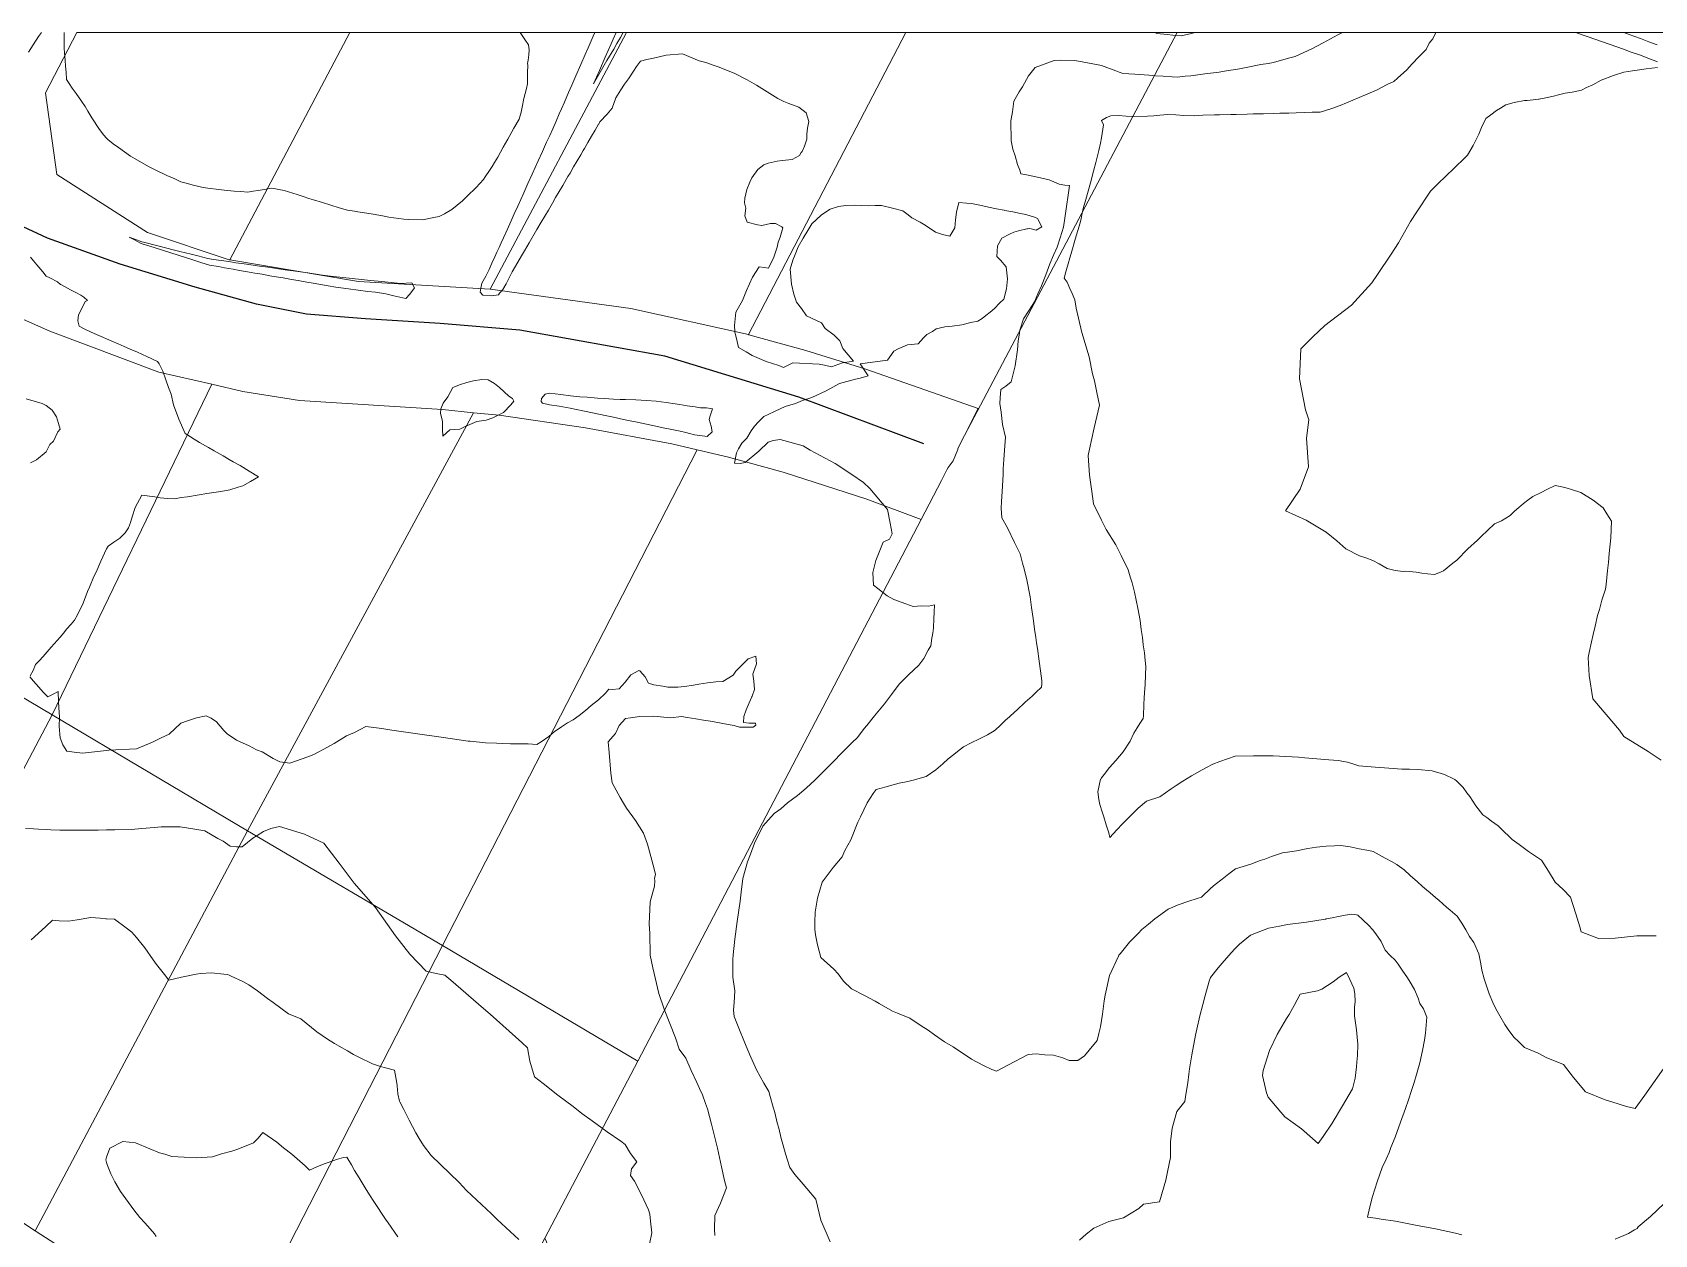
# Model space of a CAD drawing. Header units: inches. Extents: x 11351264 to 11356330, y 6702313 to 6706468.
# Drawn here: x 11352467 to 11353182, y 6705939 to 6706468 of the extents above; entities that cross this region are included whole.
import ezdxf

# ---------------------------------------------------------------- set-up
doc = ezdxf.new("R2010")
doc.units = ezdxf.units.IN
doc.header["$MEASUREMENT"] = 0
doc.layers.add('Shumate_Contours_clip1', color=7, linetype='Continuous', lineweight=0)
doc.layers.add('Shumate_Parcels_clip1', color=7, linetype='Continuous', lineweight=0)
doc.layers.add('Shumate_Streets_clip1', color=7, linetype='Continuous')

msp = doc.modelspace()

# ---------------------------------------------------------------- linework, layer by layer
at = {"layer": 'Shumate_Contours_clip1'}
for points, elevation in [([(11352471.24, 6706468.13), (11352469.93, 6706466.37), (11352467.56, 6706462.7), (11352465.51, 6706459.42)], 1414), ([(11352682.25, 6706468.13), (11352684.32, 6706465.01), (11352685.85, 6706462.62), (11352686.19, 6706460.44), (11352686.05, 6706458.23), (11352685.75, 6706455.98), (11352685.45, 6706454.43), (11352685.51, 6706453.67), (11352685.49, 6706450.35), (11352685.47, 6706447.97), (11352685.35, 6706445.44), (11352684.99, 6706443.37), (11352683.86, 6706439.07), (11352683.03, 6706435.29), (11352682.62, 6706432.96), (11352681.79, 6706429.98), (11352679.43, 6706425.9), (11352676.72, 6706421.11), (11352674.75, 6706417.55), (11352672.38, 6706413.25), (11352670.91, 6706410.83), (11352669.79, 6706409.06), (11352668.7, 6706407.3), (11352666.82, 6706404.52), (11352665.98, 6706403.41), (11352662.79, 6706399.88), (11352658.85, 6706395.96), (11352656.83, 6706393.93), (11352652.11, 6706390.2), (11352648.8, 6706388.28), (11352646.73, 6706387.15), (11352646.43, 6706387.07), (11352644.14, 6706386.61), (11352639.22, 6706385.63), (11352632.94, 6706385.69), (11352630.87, 6706385.85), (11352624.36, 6706386.83), (11352620.75, 6706387.5), (11352616.5, 6706388.25), (11352610.69, 6706389.1), (11352609.91, 6706389.23), (11352609.18, 6706389.35), (11352606.11, 6706389.91), (11352602.47, 6706390.85), (11352598.78, 6706392.08), (11352595.09, 6706393.29), (11352591.07, 6706394.42), (11352589.11, 6706395.03), (11352586.59, 6706395.9), (11352583.98, 6706396.71), (11352578.15, 6706398.53), (11352572.83, 6706399.54), (11352569.37, 6706398.99), (11352566.73, 6706398.5), (11352564.59, 6706398.15), (11352562.18, 6706397.75), (11352559.14, 6706398.02), (11352556.19, 6706398.24), (11352551.73, 6706398.66), (11352549.38, 6706398.9), (11352544.6, 6706399.51), (11352542.55, 6706399.87), (11352538.07, 6706400.84), (11352535.63, 6706401.55), (11352532.63, 6706402.37), (11352530.08, 6706403.58), (11352526.47, 6706405.05), (11352520.8, 6706407.89), (11352518.46, 6706409.04), (11352512.53, 6706412.51), (11352510.57, 6706413.66), (11352505.22, 6706417.4), (11352502.84, 6706419.12), (11352500.54, 6706421.04), (11352500, 6706421.61), (11352498.72, 6706422.95), (11352496.84, 6706425.44), (11352493.48, 6706430.52), (11352491.7, 6706433.45), (11352490.47, 6706435.54), (11352488.9, 6706437.93), (11352486.56, 6706441.18), (11352484.8, 6706443.59), (11352483.45, 6706445.65), (11352482.38, 6706447.44), (11352482.1, 6706450.64), (11352481.89, 6706453.25), (11352481.66, 6706455.9), (11352481.38, 6706459.14), (11352481.22, 6706461.15), (11352481.23, 6706466.95), (11352481.25, 6706468.13)], 1414), ([(11352715.05, 6706468.13), (11352714.37, 6706466.55), (11352712.11, 6706461.32), (11352710.84, 6706458.41), (11352708.92, 6706453.97), (11352706.78, 6706449.05), (11352704.97, 6706444.93), (11352703.56, 6706441.7), (11352701.66, 6706437.36), (11352700.37, 6706434.43), (11352699.41, 6706432.26), (11352698.01, 6706429.05), (11352696.52, 6706425.67), (11352695.22, 6706422.75), (11352693.86, 6706419.73), (11352692.02, 6706415.7), (11352690.13, 6706411.53), (11352688.82, 6706408.64), (11352687.47, 6706405.64), (11352685.62, 6706401.58), (11352683.74, 6706397.42), (11352682.44, 6706394.54), (11352681.11, 6706391.59), (11352679.61, 6706388.25), (11352678.22, 6706385.15), (11352676.41, 6706381.16), (11352674.78, 6706377.6), (11352673.83, 6706375.53), (11352672.87, 6706373.45), (11352671.91, 6706371.37), (11352670.97, 6706369.31), (11352670.96, 6706369.29), (11352669.7, 6706366.49), (11352668.47, 6706363.69), (11352667.04, 6706360.83), (11352665.29, 6706357.71), (11352664.88, 6706355.51), (11352664.6, 6706353.76), (11352665.76, 6706352.41), (11352669.38, 6706352.11), (11352672.66, 6706352.49), (11352673.15, 6706353.23), (11352674.53, 6706354.92), (11352676.04, 6706357.45), (11352677.36, 6706360.1), (11352678.73, 6706362.71), (11352681.18, 6706366.89), (11352682.83, 6706369.71), (11352684.15, 6706371.98), (11352686.21, 6706375.51), (11352689.6, 6706381.3), (11352691.47, 6706384.52), (11352693.05, 6706387.22), (11352694.64, 6706389.92), (11352696.43, 6706392.99), (11352697.82, 6706395.37), (11352699.4, 6706398.07), (11352700.98, 6706400.77), (11352703.23, 6706404.62), (11352704.16, 6706406.2), (11352705.74, 6706408.9), (11352707.32, 6706411.59), (11352708.9, 6706414.29), (11352710.01, 6706416.19), (11352710.48, 6706417), (11352712.06, 6706419.69), (11352713.64, 6706422.39), (11352715.22, 6706425.08), (11352716.76, 6706427.71), (11352716.8, 6706427.77), (11352717.35, 6706428.71), (11352720.57, 6706432.18), (11352722.74, 6706434.82), (11352724.41, 6706439.28), (11352726.56, 6706442.89), (11352728.18, 6706445.42), (11352729.91, 6706447.76), (11352732.16, 6706451.12), (11352733.4, 6706453.18), (11352735.15, 6706455.53), (11352737.99, 6706456.21), (11352740.97, 6706456.78), (11352746.55, 6706458.12), (11352753.66, 6706458.75), (11352761.09, 6706455.58), (11352764.06, 6706454.87), (11352767.74, 6706453.64), (11352769.91, 6706452.82), (11352776.78, 6706450.06), (11352782.23, 6706447.28), (11352786.38, 6706444.91), (11352795.68, 6706438.99), (11352798.32, 6706437.74), (11352800.52, 6706436.77), (11352804.99, 6706435.17), (11352808.13, 6706432.69), (11352809.31, 6706428.9), (11352808.74, 6706426.04), (11352808.43, 6706423.3), (11352808.44, 6706421.07), (11352807.49, 6706418.06), (11352806.5, 6706415.63), (11352806.06, 6706415.28), (11352805.32, 6706413.97), (11352802.01, 6706412.11), (11352797.68, 6706411.79), (11352795.4, 6706411.49), (11352791.48, 6706410.59), (11352789.52, 6706409.77), (11352786.89, 6706407.7), (11352784.24, 6706404.16), (11352783.43, 6706402.16), (11352782, 6706398.95), (11352781.21, 6706395.13), (11352781.04, 6706393.06), (11352781.56, 6706390.8), (11352781.22, 6706387.31), (11352782.28, 6706384.58), (11352786.71, 6706383.35), (11352788.71, 6706383.05), (11352792.56, 6706384.01), (11352794.68, 6706384), (11352797.53, 6706382.49), (11352797.87, 6706382.03), (11352796.71, 6706377.94), (11352795.93, 6706375.73), (11352795.39, 6706373.56), (11352793.95, 6706369.17), (11352791.65, 6706364.24), (11352789.63, 6706364.63), (11352787.5, 6706364.86), (11352784.55, 6706360.35), (11352781.98, 6706354.45), (11352780.11, 6706350), (11352777.19, 6706344.96), (11352776.58, 6706339.12), (11352776.71, 6706336.23), (11352777.78, 6706332.03), (11352778.44, 6706329.32), (11352781.8, 6706327.48), (11352784.47, 6706325.87), (11352790.58, 6706323.22), (11352796.17, 6706321.37), (11352798.25, 6706320.62), (11352802.33, 6706322.64), (11352813.98, 6706321.98), (11352816.21, 6706321.64), (11352819.35, 6706320.84), (11352824.16, 6706322.58), (11352829, 6706323.4), (11352824.42, 6706328.98), (11352822.98, 6706332.33), (11352820.61, 6706334.8), (11352816.57, 6706337.75), (11352814.99, 6706340.17), (11352808.32, 6706343.27), (11352806.21, 6706346.59), (11352803.87, 6706349.26), (11352802.72, 6706352.79), (11352801.75, 6706357.28), (11352801.13, 6706363.84), (11352802.26, 6706367.82), (11352803.33, 6706370.37), (11352804.61, 6706373.65), (11352806.95, 6706377.54), (11352808.91, 6706380.9), (11352810.67, 6706383.88), (11352814.79, 6706387.69), (11352816.77, 6706388.97), (11352818.72, 6706390.35), (11352822.48, 6706391.4), (11352825.71, 6706391.89), (11352829.39, 6706391.99), (11352835.57, 6706391.7), (11352838.61, 6706391.98), (11352841.42, 6706391.9), (11352846.18, 6706390.72), (11352850.86, 6706389.51), (11352853.09, 6706387.83), (11352854.75, 6706386.44), (11352858.42, 6706384.6), (11352860.56, 6706383.23), (11352865.19, 6706380.18), (11352868.28, 6706379.14), (11352871.51, 6706378.46), (11352873.68, 6706382.05), (11352874.03, 6706385.54), (11352874.51, 6706389), (11352875.45, 6706393.19), (11352878.79, 6706392.99), (11352881.1, 6706392.74), (11352884.68, 6706392.02), (11352887.93, 6706391.36), (11352888.61, 6706391.22), (11352892.11, 6706390.51), (11352895.48, 6706389.83), (11352895.75, 6706389.77), (11352899.2, 6706389.07), (11352902.59, 6706388.38), (11352904.95, 6706387.9), (11352909.31, 6706386.57), (11352910.19, 6706386.22), (11352912.06, 6706382.47), (11352909.5, 6706380.97), (11352906.73, 6706381.71), (11352905.65, 6706381.61), (11352905.36, 6706381.66), (11352901.72, 6706380.72), (11352899.76, 6706380.22), (11352897.83, 6706379.35), (11352894.37, 6706377.53), (11352892.44, 6706374.14), (11352892.25, 6706369.51), (11352893.81, 6706367.89), (11352896.39, 6706364.94), (11352896.98, 6706359.58), (11352896.46, 6706355.19), (11352895.3, 6706350.69), (11352893.34, 6706348.84), (11352891.14, 6706346.5), (11352889.25, 6706344.88), (11352887.32, 6706343.39), (11352885.69, 6706342.08), (11352883.86, 6706340.94), (11352880.7, 6706340.34), (11352876.83, 6706339.32), (11352872.52, 6706338.72), (11352869.25, 6706338.43), (11352865.55, 6706337.52), (11352863.84, 6706336.45), (11352861.43, 6706335.15), (11352859.96, 6706333.55), (11352857.56, 6706330.98), (11352852.82, 6706330.52), (11352848.67, 6706328.82), (11352846.76, 6706327.82), (11352844, 6706323.78), (11352831.96, 6706322.2), (11352835.56, 6706316.85), (11352831.95, 6706315.9), (11352829.98, 6706315.47), (11352822.84, 6706313.58), (11352817.07, 6706310.21), (11352810.73, 6706307.31), (11352806.61, 6706305.95), (11352803.45, 6706304.72), (11352798.99, 6706303.32), (11352794.58, 6706301.33), (11352791.41, 6706299.82), (11352789.55, 6706298.93), (11352787.18, 6706296.69), (11352785.48, 6706294.78), (11352784.01, 6706292.73), (11352782.09, 6706289.46), (11352779.84, 6706287.18), (11352778.46, 6706284.8), (11352777.58, 6706282.95), (11352776.66, 6706278.37), (11352779.14, 6706278.22), (11352781.35, 6706278.68), (11352787.37, 6706283.66), (11352791.52, 6706287.69), (11352793.59, 6706288.33), (11352796.78, 6706288.83), (11352806.85, 6706286.06), (11352810.02, 6706284.2), (11352821.03, 6706278.24), (11352828.28, 6706273.37), (11352833.4, 6706269.97), (11352836.25, 6706267.27), (11352844.03, 6706257.96), (11352845.25, 6706251.97), (11352846.02, 6706247.31), (11352844.89, 6706244.89), (11352842.13, 6706243.69), (11352838.89, 6706235.49), (11352837.56, 6706230.27), (11352837.89, 6706224.64), (11352839.71, 6706223.21), (11352843.82, 6706220), (11352846.83, 6706218.37), (11352852.07, 6706216.52), (11352855.29, 6706215.33), (11352858.93, 6706215.51), (11352862.08, 6706215.48), (11352864.81, 6706216.05), (11352864.53, 6706212.78), (11352864.49, 6706210.07), (11352864.24, 6706205.89), (11352864.02, 6706203.51), (11352863.59, 6706201.27), (11352863.11, 6706197.94), (11352861.97, 6706196.11), (11352860.04, 6706192.38), (11352857.77, 6706189.51), (11352853.22, 6706185.21), (11352850.07, 6706182.02), (11352849.16, 6706181.09), (11352845.82, 6706176.55), (11352842.73, 6706172.36), (11352838.37, 6706167.12), (11352834.94, 6706162.83), (11352833.8, 6706161.55), (11352832.98, 6706160.47), (11352830.7, 6706157.42), (11352828.62, 6706155.54), (11352826.22, 6706153.19), (11352823.05, 6706149.99), (11352820.94, 6706147.79), (11352817.54, 6706144.39), (11352811.95, 6706138.85), (11352808.28, 6706135.49), (11352806.13, 6706133.54), (11352804.32, 6706132.08), (11352800.05, 6706128.86), (11352797.08, 6706126.2), (11352794.15, 6706124.16), (11352789.14, 6706118.57), (11352785.4, 6706111.08), (11352783.71, 6706106.25), (11352782.41, 6706102.83), (11352780.37, 6706095.47), (11352779.62, 6706089.5), (11352779.18, 6706085.56), (11352777.82, 6706076.55), (11352776.76, 6706068.83), (11352775.98, 6706061.92), (11352775.9, 6706059.82), (11352775.9, 6706052.05), (11352776.72, 6706045.97), (11352776.43, 6706040.87), (11352776.12, 6706037.55), (11352776.42, 6706034.68), (11352778.83, 6706028.83), (11352780.75, 6706024.18), (11352783.18, 6706018.13), (11352786.28, 6706011.26), (11352787.94, 6706008.32), (11352789.61, 6706005.4), (11352791.78, 6706001.63), (11352792.41, 6705999.53), (11352793.66, 6705994.78), (11352794.37, 6705992.46), (11352795.45, 6705987.9), (11352796.2, 6705985.46), (11352797.19, 6705981.02), (11352797.99, 6705978.48), (11352799.12, 6705974.15), (11352799.92, 6705971.45), (11352801.06, 6705968.14), (11352803.2, 6705965.17), (11352806.88, 6705960.88), (11352808.47, 6705958.88), (11352812.48, 6705954.24), (11352814.72, 6705944.95), (11352818.83, 6705935.49)], 1412), ([(11352724.54, 6706468.13), (11352723.24, 6706465.21), (11352722.3, 6706463.09), (11352719.7, 6706457.24), (11352717.1, 6706451.39), (11352714.5, 6706445.54), (11352717.47, 6706450.63), (11352720.44, 6706455.72), (11352723.4, 6706460.83), (11352724.8, 6706463.24), (11352726.37, 6706465.95), (11352727.53, 6706468.04), (11352727.58, 6706468.13)], 1410), ([(11353044.48, 6706468.13), (11353042.5, 6706467.04), (11353039.22, 6706465.27), (11353035.94, 6706463.49), (11353030.98, 6706460.88), (11353023.69, 6706457.59), (11353020.71, 6706456.74), (11353014.1, 6706454.82), (11353011.73, 6706454.48), (11353008.49, 6706454.04), (11353002.11, 6706452.7), (11352999.15, 6706452.17), (11352992.53, 6706451.08), (11352990.14, 6706450.67), (11352983.84, 6706449.87), (11352977.73, 6706449.06), (11352975.26, 6706448.86), (11352971.66, 6706448.38), (11352969.42, 6706448.54), (11352965.43, 6706448.82), (11352962.17, 6706449.04), (11352959.19, 6706449.27), (11352952.95, 6706449.72), (11352947.68, 6706450.07), (11352947, 6706450.36), (11352946.09, 6706450.68), (11352944.68, 6706451.17), (11352938.34, 6706453.57), (11352934.44, 6706454.3), (11352926.64, 6706455.74), (11352920.08, 6706455.86), (11352917.49, 6706455.74), (11352909.06, 6706452.69), (11352906.22, 6706449.07), (11352903.59, 6706444.12), (11352902.04, 6706441.93), (11352899.75, 6706437.88), (11352899.05, 6706433.17), (11352898.43, 6706429.14), (11352898.49, 6706420.32), (11352899.23, 6706416.66), (11352900.28, 6706413.77), (11352901.37, 6706409.99), (11352902.27, 6706407.42), (11352902.79, 6706405.91), (11352905.35, 6706405.41), (11352908.74, 6706404.72), (11352912.04, 6706403.97), (11352915.27, 6706403.17), (11352919.72, 6706401.25), (11352922.15, 6706400.82), (11352924.26, 6706400.72), (11352923.97, 6706398.52), (11352923.54, 6706395.48), (11352923.09, 6706392.45), (11352922.6, 6706389.42), (11352922.12, 6706386.39), (11352921.54, 6706382.43), (11352920.11, 6706377.65), (11352918.81, 6706373.57), (11352917.2, 6706369.99), (11352915.58, 6706366.25), (11352913.8, 6706361.43), (11352911.91, 6706356.52), (11352910.26, 6706352.93), (11352908.76, 6706349.42), (11352906.43, 6706345.81), (11352903.95, 6706341.99), (11352902.38, 6706336.99), (11352902.04, 6706334.81), (11352901.56, 6706332.31), (11352901.33, 6706328.27), (11352900.29, 6706321.33), (11352898.54, 6706314.17), (11352896.21, 6706312.39), (11352894.02, 6706310.84), (11352893.69, 6706307.17), (11352893.5, 6706304.65), (11352894.14, 6706300.83), (11352894.74, 6706295.44), (11352895.97, 6706289.84), (11352895.78, 6706286.03), (11352895.32, 6706280.09), (11352895.05, 6706275.98), (11352894.93, 6706273.49), (11352894.52, 6706265.96), (11352894.3, 6706261.53), (11352894.08, 6706258.6), (11352894.42, 6706254.38), (11352896.84, 6706249.9), (11352899.95, 6706243.44), (11352902.5, 6706238.49), (11352903.56, 6706234.44), (11352904.2, 6706231.87), (11352905.39, 6706226.99), (11352906.88, 6706219.5), (11352907.55, 6706214.78), (11352908.19, 6706210.04), (11352908.5, 6706207.77), (11352908.85, 6706205.31), (11352909.35, 6706201.67), (11352909.68, 6706199.31), (11352910.07, 6706196.75), (11352910.87, 6706191.28), (11352911.46, 6706186.98), (11352911.99, 6706182.52), (11352912.02, 6706181.07), (11352911.91, 6706179.73), (11352909.36, 6706177.38), (11352907.71, 6706175.86), (11352904.76, 6706173.15), (11352900.96, 6706169.69), (11352900.16, 6706168.91), (11352897.81, 6706166.75), (11352896.07, 6706165.15), (11352893.69, 6706162.8), (11352891.66, 6706161.01), (11352890.97, 6706160.46), (11352888.15, 6706158.76), (11352884.62, 6706156.99), (11352880.95, 6706155.31), (11352877.55, 6706153.46), (11352874.88, 6706151.42), (11352873.25, 6706150.09), (11352870.76, 6706148.14), (11352868.43, 6706146.04), (11352865.3, 6706143.39), (11352861.03, 6706140.38), (11352855.29, 6706138.81), (11352853, 6706138.21), (11352849.25, 6706137.47), (11352845.99, 6706136.57), (11352843.49, 6706135.9), (11352839.01, 6706134.67), (11352837.65, 6706132.98), (11352835.12, 6706128.75), (11352832.1, 6706122.67), (11352831.03, 6706120.3), (11352827.82, 6706112.46), (11352825.28, 6706107.76), (11352824.08, 6706105.07), (11352820.06, 6706100.26), (11352815.23, 6706093.89), (11352813.16, 6706086.76), (11352812.12, 6706080.59), (11352811.95, 6706076.29), (11352812.01, 6706073.22), (11352812.25, 6706070.67), (11352813.16, 6706066.21), (11352814.61, 6706060.65), (11352820.32, 6706055.5), (11352822.28, 6706053.54), (11352824.71, 6706050.21), (11352828.2, 6706046.95), (11352833.88, 6706044), (11352838.58, 6706041.44), (11352840.42, 6706040.36), (11352846.3, 6706037.06), (11352848.39, 6706036.12), (11352853.89, 6706033.93), (11352858.85, 6706030.61), (11352862, 6706028.66), (11352864.8, 6706026.64), (11352869.15, 6706023.57), (11352872.96, 6706021.34), (11352881.01, 6706015.89), (11352886.4, 6706013.1), (11352890.04, 6706011.35), (11352892, 6706010.68), (11352897.08, 6706013.33), (11352906.05, 6706017.98), (11352909.59, 6706018.19), (11352913.37, 6706017.79), (11352917.17, 6706017.73), (11352921.27, 6706016.52), (11352924.08, 6706015.31), (11352927.95, 6706015.26), (11352930.84, 6706017.32), (11352932.94, 6706019.87), (11352936.36, 6706024.07), (11352937.18, 6706027.19), (11352937.95, 6706030.11), (11352938.72, 6706035.73), (11352939.57, 6706041.54), (11352939.91, 6706044.14), (11352941.85, 6706052.83), (11352945.78, 6706061.34), (11352945.99, 6706061.67), (11352946.53, 6706062.25), (11352950.65, 6706067.41), (11352954.48, 6706071.27), (11352956.15, 6706073.05), (11352959.09, 6706075.42), (11352961.87, 6706077.68), (11352967.66, 6706082.01), (11352972.17, 6706083.93), (11352976.74, 6706085.54), (11352980.43, 6706086.65), (11352982.4, 6706087.24), (11352986.48, 6706091.18), (11352988.47, 6706092.85), (11352991.43, 6706095.23), (11352994.4, 6706097.54), (11352997.42, 6706099.67), (11353004.06, 6706101.81), (11353008.28, 6706103.44), (11353010.25, 6706104.06), (11353013.16, 6706105.16), (11353018.08, 6706106.77), (11353021.26, 6706107.25), (11353024.29, 6706107.61), (11353029.25, 6706108.68), (11353033.03, 6706109.35), (11353037.33, 6706109.77), (11353041.02, 6706109.92), (11353043.74, 6706109.98), (11353047.82, 6706109.37), (11353051.89, 6706108.57), (11353055.18, 6706107.91), (11353057.45, 6706107.49), (11353057.97, 6706107.39), (11353060.66, 6706105.94), (11353063.35, 6706104.49), (11353066.03, 6706103.01), (11353068.41, 6706101.61), (11353068.61, 6706101.49), (11353071.66, 6706099.23), (11353074.28, 6706096.84), (11353077.52, 6706093.95), (11353079.82, 6706091.96), (11353081.49, 6706090.54), (11353083.14, 6706089.11), (11353085.42, 6706087.15), (11353087.08, 6706085.73), (11353088.73, 6706084.3), (11353090.32, 6706082.92), (11353091.93, 6706081.55), (11353095.07, 6706078.9), (11353095.68, 6706078), (11353097.05, 6706075.8), (11353098.79, 6706072.92), (11353100.51, 6706070.01), (11353102.32, 6706067.26), (11353104.55, 6706062.36), (11353105.44, 6706057.89), (11353105.96, 6706055.18), (11353106.88, 6706051.35), (11353107.64, 6706049.04), (11353109.06, 6706044.72), (11353110.76, 6706040.94), (11353112.13, 6706038.02), (11353113.86, 6706034.99), (11353116.03, 6706031.2), (11353117.56, 6706028.98), (11353120.06, 6706025.55), (11353122.21, 6706023.53), (11353124.69, 6706021.07), (11353130.72, 6706018.55), (11353134.26, 6706016.65), (11353141.9, 6706013.61), (11353146.28, 6706007.9), (11353151.59, 6706001.58), (11353160.31, 6705997.98), (11353163.17, 6705997.08), (11353169.62, 6705995.03), (11353173.43, 6705994.13), (11353177.68, 6706000.06), (11353187.86, 6706014.38)], 1410), ([(11353085.59, 6706468.13), (11353084.3, 6706465.28), (11353082.73, 6706463.37), (11353081.32, 6706460.66), (11353078.12, 6706457.39), (11353075.22, 6706454.27), (11353072.79, 6706451.71), (11353068.72, 6706447.98), (11353067.07, 6706446.54), (11353064.18, 6706445.17), (11353059.44, 6706442.75), (11353051.83, 6706439.45), (11353043.52, 6706436.02), (11353039.78, 6706434.6), (11353034.64, 6706433.03), (11353031.2, 6706432.97), (11353027.76, 6706432.8), (11353024.03, 6706432.73), (11353020.86, 6706432.58), (11353016.85, 6706432.51), (11353013.97, 6706432.36), (11353009.68, 6706432.29), (11353005.17, 6706432.22), (11353002.5, 6706432.09), (11352997.73, 6706432.01), (11352995.33, 6706431.92), (11352990.33, 6706431.84), (11352988.16, 6706431.77), (11352982.95, 6706431.7), (11352979.52, 6706431.38), (11352974.47, 6706431.62), (11352971.03, 6706431.8), (11352967.61, 6706432), (11352964.06, 6706431.67), (11352961.33, 6706431.42), (11352958.52, 6706431.26), (11352952.58, 6706431.12), (11352949.22, 6706431.23), (11352945.78, 6706431.55), (11352942.51, 6706431.38), (11352940.6, 6706430.64), (11352938.32, 6706429.28), (11352939.2, 6706427.42), (11352938.29, 6706421.66), (11352937.89, 6706419.34), (11352937.17, 6706416.16), (11352935.85, 6706410.87), (11352934.82, 6706407), (11352933.47, 6706401.91), (11352932.42, 6706398.21), (11352931.38, 6706394.51), (11352930.29, 6706390.6), (11352929.69, 6706387.78), (11352929.35, 6706386.01), (11352928.73, 6706383.82), (11352928, 6706381.27), (11352927.21, 6706378.49), (11352926.62, 6706376.51), (11352925.24, 6706371.75), (11352924.13, 6706367.87), (11352923.9, 6706367.25), (11352922.62, 6706362.64), (11352921.86, 6706359.88), (11352923.13, 6706358.07), (11352924.41, 6706355.38), (11352925.42, 6706353.21), (11352926.62, 6706350.33), (11352927.21, 6706346.62), (11352929.69, 6706335.9), (11352932.94, 6706325.3), (11352934.42, 6706317.76), (11352935.29, 6706314.62), (11352936.22, 6706309.58), (11352937.4, 6706303.95), (11352935.05, 6706293.96), (11352933.01, 6706284.65), (11352932.49, 6706281.73), (11352933.1, 6706273.06), (11352934.05, 6706265.93), (11352934.73, 6706260.47), (11352938.27, 6706253.26), (11352940.32, 6706249.23), (11352944.57, 6706242.52), (11352947.06, 6706237.71), (11352950.08, 6706231.44), (11352951, 6706228.41), (11352951.81, 6706225.67), (11352952.82, 6706221.53), (11352954.3, 6706214.62), (11352955.36, 6706209.13), (11352955.87, 6706205.12), (11352956.38, 6706201.61), (11352956.74, 6706198.42), (11352957.23, 6706194.91), (11352957.63, 6706191.53), (11352957.8, 6706188.86), (11352957.75, 6706185.25), (11352957.52, 6706180.95), (11352957.24, 6706177.32), (11352957.14, 6706175.05), (11352957, 6706172.09), (11352956.81, 6706167.18), (11352956.75, 6706165.94), (11352955.21, 6706163.71), (11352953.98, 6706161.86), (11352952.63, 6706159.5), (11352950.93, 6706155.91), (11352947.93, 6706151.32), (11352946.23, 6706149.36), (11352944.7, 6706147.43), (11352941.89, 6706144.35), (11352939.51, 6706141.31), (11352938.39, 6706139.75), (11352938.15, 6706139.41), (11352937.94, 6706139.21), (11352936.77, 6706133.61), (11352937.17, 6706130.26), (11352937.64, 6706128.13), (11352938.61, 6706124.78), (11352939.29, 6706122.68), (11352940.31, 6706119.17), (11352941.53, 6706115.6), (11352942.06, 6706113.52), (11352945.08, 6706116.9), (11352947.62, 6706119.53), (11352949.35, 6706121.31), (11352951.07, 6706123.09), (11352954.55, 6706126.51), (11352958.1, 6706129.5), (11352964, 6706131.48), (11352968.98, 6706135.02), (11352971.18, 6706136.5), (11352974.21, 6706138.37), (11352978.04, 6706140.77), (11352982.71, 6706143.4), (11352984.6, 6706144.34), (11352987.35, 6706145.83), (11352990.53, 6706147.01), (11352997.19, 6706149.41), (11353005.34, 6706149.46), (11353011.27, 6706149.56), (11353013.94, 6706149.44), (11353025.17, 6706148.94), (11353027.93, 6706148.69), (11353038.54, 6706147.78), (11353042.6, 6706147.45), (11353046.67, 6706146.71), (11353049.07, 6706145.97), (11353051.68, 6706145.07), (11353060.63, 6706144.34), (11353063.07, 6706144.18), (11353070.64, 6706143.67), (11353073.96, 6706143.6), (11353077.67, 6706143.43), (11353083.95, 6706142.92), (11353089.47, 6706141.24), (11353093.66, 6706139.2), (11353093.94, 6706139.11), (11353094.14, 6706139.01), (11353094.54, 6706138.58), (11353097.65, 6706135.51), (11353099.31, 6706133.17), (11353100.58, 6706131.53), (11353103.24, 6706127.45), (11353106.41, 6706123.57), (11353108.09, 6706122.32), (11353110.18, 6706120.73), (11353113.04, 6706118.61), (11353115.7, 6706116.05), (11353117.81, 6706114.17), (11353119.32, 6706112.71), (11353122.39, 6706110.5), (11353126.45, 6706107.43), (11353132.23, 6706103.62), (11353135.33, 6706098.76), (11353138.18, 6706093.8), (11353141.69, 6706090.59), (11353145, 6706087.32), (11353147.29, 6706079.92), (11353149.01, 6706074.25), (11353149.72, 6706071.99), (11353157.27, 6706069.11), (11353164.68, 6706069.2), (11353174.2, 6706070.26), (11353178.94, 6706070.27), (11353182.7, 6706070.27)], 1408), ([(11352979.45, 6706468.13), (11352977.95, 6706467.71), (11352973.45, 6706466.64), (11352969.82, 6706466.95), (11352967.23, 6706467.21), (11352962.76, 6706467.67), (11352961.89, 6706468.13)], 1412), ([(11353147.29, 6706468.13), (11353150.09, 6706467.13), (11353152.7, 6706466.2), (11353159.01, 6706463.96), (11353165.32, 6706461.73), (11353168.26, 6706460.7), (11353171.64, 6706459.51), (11353175.77, 6706458.05), (11353178.34, 6706457.1), (11353183.28, 6706455.14)], 1406), ([(11353168.52, 6706468.13), (11353170.86, 6706467.26), (11353175.78, 6706465.43), (11353179.46, 6706464.06), (11353183.22, 6706462.66)], 1404), ([(11353183.26, 6706452.69), (11353178.33, 6706452.04), (11353175.43, 6706451.69), (11353172.25, 6706451.25), (11353168.43, 6706450.63), (11353163.9, 6706449.13), (11353158.5, 6706447.17), (11353154.86, 6706445.09), (11353151.96, 6706443.86), (11353149.81, 6706442.76), (11353145.63, 6706441.88), (11353142.56, 6706441.44), (11353139.73, 6706440.69), (11353137.43, 6706440.11), (11353134.04, 6706439.32), (11353131.73, 6706438.88), (11353131.22, 6706438.8), (11353130.83, 6706438.73), (11353128.52, 6706438.46), (11353125.81, 6706438.16), (11353124.74, 6706438.15), (11353120.09, 6706437.3), (11353116.45, 6706436.21), (11353114.18, 6706434.8), (11353112.37, 6706433.68), (11353109.8, 6706431.86), (11353107.7, 6706430.27), (11353105.68, 6706426.21), (11353104.54, 6706423.32), (11353102.03, 6706418.36), (11353099.55, 6706414.09), (11353092.7, 6706407.26), (11353091.11, 6706405.9), (11353085.66, 6706400.58), (11353083.31, 6706398.16), (11353077.2, 6706389.19), (11353074.54, 6706384.86), (11353069.14, 6706375.43), (11353065.98, 6706370.52), (11353060, 6706361.52), (11353057.37, 6706357.91), (11353048.41, 6706348.04), (11353036.69, 6706339.11), (11353031.41, 6706334.11), (11353026.11, 6706328.8), (11353025.63, 6706315.58), (11353028.23, 6706301.93), (11353029.68, 6706297.49), (11353028.64, 6706289.4), (11353029.55, 6706276.85), (11353025.89, 6706266.98), (11353019.41, 6706257.46), (11353028.5, 6706253.37), (11353037.28, 6706247.98), (11353041.97, 6706244.27), (11353045.97, 6706240.71), (11353051.98, 6706237.65), (11353054.73, 6706236.78), (11353057.93, 6706235.54), (11353060.64, 6706234.14), (11353064.24, 6706231.99), (11353067.71, 6706231.16), (11353071.22, 6706230.65), (11353072.38, 6706230.8), (11353076.91, 6706230.41), (11353079.4, 6706230.03), (11353081.89, 6706229.73), (11353085.03, 6706229.38), (11353086.91, 6706230.15), (11353088.94, 6706230.97), (11353093.08, 6706234.34), (11353094.89, 6706235.76), (11353099.67, 6706240.63), (11353104.03, 6706244.56), (11353105.6, 6706246.14), (11353108.44, 6706248.79), (11353111.5, 6706251.7), (11353114.56, 6706253.09), (11353118.42, 6706255.36), (11353120.35, 6706257.23), (11353122.17, 6706258.89), (11353124.19, 6706260.7), (11353126.2, 6706262.06), (11353128.4, 6706263.67), (11353132.07, 6706265.44), (11353134.57, 6706266.79), (11353138.18, 6706268.6), (11353141.16, 6706267.99), (11353143.43, 6706267.44), (11353145.35, 6706266.83), (11353149.51, 6706265.57), (11353154.9, 6706262.12), (11353159.31, 6706258.71), (11353160.99, 6706256.15), (11353163.06, 6706252.83), (11353162.72, 6706245.47), (11353162.07, 6706238.62), (11353161.66, 6706234.69), (11353161.31, 6706231.17), (11353160.61, 6706224.95), (11353160.45, 6706222.93), (11353158.72, 6706218.14), (11353157.7, 6706214), (11353156.83, 6706211.27), (11353155.76, 6706206.57), (11353154.94, 6706203), (11353154.23, 6706199.74), (11353153.16, 6706194.99), (11353152.81, 6706192.83), (11353153.18, 6706184.9), (11353154.86, 6706174.62), (11353166.55, 6706160.88), (11353168.45, 6706158.08), (11353179.14, 6706151.49), (11353184.89, 6706147.63)], 1406), ([(11352466.44, 6706369.17), (11352467.71, 6706367.59), (11352469.25, 6706365.74), (11352471.83, 6706362.62), (11352473.35, 6706360.77), (11352474.9, 6706360.01), (11352478.33, 6706358.27), (11352479.7, 6706357.18), (11352480.16, 6706356.95), (11352484.05, 6706354.83), (11352486.35, 6706353.6), (11352488.67, 6706352.4), (11352490.01, 6706351.48), (11352491.57, 6706350.04), (11352490.58, 6706349.67), (11352489.15, 6706346.83), (11352487.58, 6706343.68), (11352487.36, 6706341.1), (11352487.9, 6706338.82), (11352490.43, 6706337.38), (11352493.18, 6706336.12), (11352495.48, 6706335.08), (11352498.55, 6706333.8), (11352500, 6706333.19), (11352502.35, 6706332.2), (11352505.02, 6706331.02), (11352507.69, 6706329.85), (11352511.37, 6706328.23), (11352513.24, 6706327.46), (11352515.84, 6706326.28), (11352517.7, 6706325.42), (11352522.43, 6706323.25), (11352523.07, 6706322.13), (11352524.71, 6706318.89), (11352526.12, 6706315.15), (11352527.23, 6706311.79), (11352528.35, 6706308.81), (11352529.52, 6706304.09), (11352531.86, 6706297.83), (11352534.59, 6706291.48), (11352540.87, 6706287.57), (11352544.82, 6706285.26), (11352547.35, 6706283.78), (11352551.29, 6706281.59), (11352554.01, 6706280.09), (11352555.73, 6706279.06), (11352558.77, 6706277.46), (11352562.82, 6706274.96), (11352566.86, 6706272.44), (11352563.42, 6706270.37), (11352559.93, 6706268.46), (11352557.97, 6706267.85), (11352554.29, 6706266.67), (11352550.29, 6706265.96), (11352544.17, 6706265.02), (11352540.83, 6706264.52), (11352535.63, 6706263.57), (11352532.78, 6706263.28), (11352530.05, 6706262.69), (11352526.8, 6706262.84), (11352523.57, 6706263.21), (11352521.17, 6706263.53), (11352515.57, 6706264.27), (11352512.55, 6706258.95), (11352511.23, 6706254.75), (11352510.44, 6706252.32), (11352509.63, 6706249.9), (11352508.19, 6706247.79), (11352505.82, 6706245.42), (11352503.21, 6706243.68), (11352500.6, 6706241.89), (11352500, 6706240.64), (11352497.4, 6706235.23), (11352495.31, 6706230.35), (11352494.4, 6706228.54), (11352492.45, 6706223.77), (11352491.61, 6706221.87), (11352489.69, 6706216.81), (11352487.2, 6706211.68), (11352485.76, 6706209.23), (11352484.29, 6706207.51), (11352482.37, 6706205.33), (11352481.15, 6706203.65), (11352479.57, 6706201.83), (11352475.61, 6706197.32), (11352472.06, 6706193.24), (11352470.2, 6706191.42), (11352468.64, 6706189.75), (11352467.61, 6706187.15), (11352466.33, 6706184.71)], 1414), ([(11352464.56, 6706306.79), (11352468.11, 6706305.71), (11352471.63, 6706304.72), (11352473.33, 6706303.79), (11352475.97, 6706301.7), (11352477.83, 6706298.84), (11352478.71, 6706295.88), (11352479.5, 6706293.39), (11352478.44, 6706292.2), (11352476.55, 6706288.17), (11352474.9, 6706286.7), (11352473.34, 6706283.36), (11352469.05, 6706279.83), (11352466.45, 6706278.62)], 1416), ([(11352466.1, 6706184.34), (11352467.75, 6706182.46), (11352470.07, 6706179.76), (11352472.01, 6706177.57), (11352474.09, 6706175.45), (11352476.44, 6706176.65), (11352478.64, 6706177.89), (11352478.82, 6706173.35), (11352478.92, 6706170.83), (11352479.16, 6706166.56), (11352479.14, 6706162.43), (11352479.58, 6706157.45), (11352480.7, 6706154.32), (11352482.46, 6706151.58), (11352485.75, 6706151.13), (11352489.29, 6706150.75), (11352500, 6706151.86), (11352500.9, 6706151.95), (11352513.21, 6706152.6), (11352520.22, 6706155.53), (11352523.95, 6706157.49), (11352527.55, 6706159.05), (11352532.61, 6706163.88), (11352535.63, 6706164.94), (11352539.53, 6706166.27), (11352543.91, 6706167.14), (11352546.03, 6706166.12), (11352548.36, 6706164.55), (11352551.62, 6706160.69), (11352553.11, 6706159.23), (11352557.22, 6706156.35), (11352562.84, 6706153.99), (11352566.03, 6706152.19), (11352568.46, 6706151.25), (11352573.38, 6706148.39), (11352576.33, 6706146.84), (11352578.58, 6706146.52), (11352579.68, 6706146.38), (11352580.75, 6706146.27), (11352588.68, 6706149.1), (11352591.26, 6706150.09), (11352597.24, 6706153.39), (11352600.23, 6706154.95), (11352605.67, 6706158.35), (11352609.16, 6706159.84), (11352614.26, 6706162.49), (11352621.31, 6706161.48), (11352625.63, 6706160.8), (11352633.92, 6706159.63), (11352636.99, 6706159.15), (11352648.35, 6706157.55), (11352659.24, 6706156.04), (11352660.22, 6706155.95), (11352666.86, 6706155.26), (11352671.73, 6706155.13), (11352674.4, 6706154.89), (11352677.98, 6706154.81), (11352682.01, 6706154.75), (11352685.7, 6706154.84), (11352689.6, 6706154.51), (11352691.44, 6706155.7), (11352694.84, 6706158.04), (11352697.12, 6706160.14), (11352700.36, 6706162.33), (11352703.03, 6706163.98), (11352705.53, 6706165.42), (11352708.19, 6706167.22), (11352711, 6706169.48), (11352713.46, 6706171.72), (11352716.75, 6706174.24), (11352719.76, 6706177.18), (11352721.33, 6706178.88), (11352722.69, 6706178.7), (11352725.78, 6706179.08), (11352728.47, 6706181.96), (11352730.89, 6706185.24), (11352734.48, 6706187.1), (11352734.86, 6706187.02), (11352737.26, 6706184.31), (11352738.76, 6706181.47), (11352741.1, 6706180.83), (11352745.08, 6706180.13), (11352747.23, 6706179.69), (11352751.64, 6706179.81), (11352754.62, 6706180.1), (11352758.52, 6706180.63), (11352760.89, 6706181.08), (11352764.68, 6706181.68), (11352768.47, 6706182.16), (11352771.51, 6706182.31), (11352775.99, 6706185), (11352777.24, 6706186.8), (11352779.46, 6706189.08), (11352782.7, 6706192.2), (11352786.07, 6706193.47), (11352786.39, 6706189.99), (11352784.68, 6706185.47), (11352785.09, 6706182.34), (11352785.45, 6706178.68), (11352784.41, 6706175.86), (11352784.33, 6706175.66), (11352784.22, 6706175.5), (11352783.04, 6706172.82), (11352781.78, 6706169.79), (11352780.79, 6706166.85), (11352780.58, 6706164.17), (11352783.14, 6706163.92), (11352785.34, 6706163.89), (11352785.94, 6706163.85), (11352786.05, 6706162.96), (11352784.79, 6706162.09), (11352781.53, 6706162.19), (11352778.86, 6706162.2), (11352776.45, 6706162.8), (11352772.27, 6706163.58), (11352769.95, 6706164.1), (11352765.98, 6706164.84), (11352762.98, 6706165.24), (11352759.64, 6706165.86), (11352755.81, 6706166.33), (11352753.28, 6706166.78), (11352748.41, 6706166.18), (11352741.02, 6706166.94), (11352734.86, 6706166.9), (11352730.84, 6706166.19), (11352728.59, 6706165.98), (11352725.78, 6706162.89), (11352724.14, 6706159.32), (11352720.92, 6706155.64), (11352721.47, 6706151.02), (11352722.2, 6706141.82), (11352722.74, 6706137.59), (11352726.23, 6706131.14), (11352727.66, 6706128.62), (11352729.01, 6706126.52), (11352733.02, 6706120.97), (11352736.56, 6706115.39), (11352738.28, 6706110.64), (11352741.19, 6706099.77), (11352741.78, 6706097.3), (11352741.45, 6706095.69), (11352741.54, 6706094.45), (11352741.45, 6706092.11), (11352739.53, 6706085.24), (11352739, 6706075.41), (11352739.25, 6706071.35), (11352739.49, 6706061.7), (11352740.67, 6706056.1), (11352743.29, 6706044.86), (11352745.67, 6706037.94), (11352750.56, 6706025.27), (11352752.29, 6706020.37), (11352755.11, 6706016.32), (11352757.53, 6706010.86), (11352760.09, 6706005.59), (11352761.25, 6706003.05), (11352762.5, 6706000.13), (11352763.91, 6705996.38), (11352764.67, 6705994.08), (11352766.56, 6705987.22), (11352769.12, 6705976.77), (11352770.85, 6705968.53), (11352772.26, 6705962.48), (11352773.06, 6705959.17), (11352770.39, 6705952.44), (11352767.92, 6705947.06), (11352767.82, 6705940.97), (11352767.95, 6705938.25)], 1414), ([(11352464.3, 6706117.54), (11352467.77, 6706117.34), (11352469.9, 6706117.16), (11352473.31, 6706117.09), (11352475.41, 6706116.99), (11352479.41, 6706116.84), (11352485.84, 6706116.79), (11352488.46, 6706116.77), (11352496.28, 6706116.79), (11352500, 6706116.87), (11352503.67, 6706116.96), (11352510.95, 6706117.01), (11352515.57, 6706117.47), (11352521.02, 6706117.96), (11352523.99, 6706118.27), (11352532.34, 6706118.23), (11352537.92, 6706117.39), (11352543.29, 6706116.48), (11352548.94, 6706113.17), (11352551.35, 6706111.87), (11352554.37, 6706109.72), (11352557.14, 6706109.42), (11352559.66, 6706109.48), (11352564.47, 6706113.27), (11352566.28, 6706114.46), (11352569.05, 6706116.25), (11352572.33, 6706117.51), (11352576.13, 6706118.39), (11352587.11, 6706114.94), (11352595.7, 6706111.06), (11352602.42, 6706102.29), (11352609.02, 6706093.43), (11352618.5, 6706082.64), (11352627.32, 6706070.29), (11352633.64, 6706062.18), (11352640.8, 6706054.67), (11352645.14, 6706053.68), (11352648.96, 6706052.95), (11352651.63, 6706050.73), (11352666.01, 6706038.19), (11352668.96, 6706035.76), (11352682.95, 6706023.23), (11352685.46, 6706020.97), (11352686.43, 6706015.02), (11352688.49, 6706008.11), (11352692.32, 6706005.13), (11352698.82, 6706000), (11352705.56, 6705995.12), (11352709.42, 6705991.92), (11352713.92, 6705988.72), (11352720.58, 6705983.9), (11352726.51, 6705979.73), (11352728.46, 6705978.29), (11352730.8, 6705974.43), (11352733.63, 6705970.63), (11352731.28, 6705967.68), (11352730.83, 6705964.6), (11352732.5, 6705962.19), (11352735.62, 6705956.17), (11352738.76, 6705949.58), (11352739.31, 6705947.62), (11352739.58, 6705944.53), (11352740.27, 6705939.43), (11352739.18, 6705934.46)], 1416), ([(11352466.73, 6706068.45), (11352471.39, 6706072.8), (11352473.22, 6706074.39), (11352476.1, 6706077.12), (11352479.12, 6706076.9), (11352483.23, 6706076.67), (11352486.98, 6706077.29), (11352492.99, 6706078.36), (11352497.16, 6706077.96), (11352499.58, 6706077.77), (11352500, 6706077.74), (11352503.46, 6706077.52), (11352508.61, 6706073.82), (11352511.1, 6706071.87), (11352513.11, 6706069.44), (11352516.79, 6706064.88), (11352520.49, 6706059.6), (11352522.02, 6706057.59), (11352525.53, 6706053.24), (11352527.41, 6706050.75), (11352533.02, 6706052.06), (11352539.39, 6706053.33), (11352541.38, 6706053.64), (11352546.18, 6706053.99), (11352551.64, 6706053.4), (11352553.3, 6706053.23), (11352553.96, 6706052.93), (11352554.91, 6706052.5), (11352559.94, 6706050.15), (11352562.63, 6706048.63), (11352566.44, 6706046.05), (11352570.86, 6706042.7), (11352573.33, 6706040.8), (11352580.09, 6706035.95), (11352585.56, 6706033.65), (11352592.58, 6706027.91), (11352597.3, 6706024.73), (11352600.33, 6706022.87), (11352602.39, 6706021.62), (11352606.11, 6706019.52), (11352608.72, 6706018.03), (11352611.16, 6706016.83), (11352617.12, 6706013.89), (11352618.46, 6706013.36), (11352620.67, 6706012.67), (11352622.82, 6706012.12), (11352626.82, 6706011.09), (11352626.88, 6706011.07), (11352627.4, 6706007.88), (11352627.98, 6706004.41), (11352628.01, 6706004.19), (11352628.36, 6706000.57), (11352629.07, 6705997.48), (11352629.18, 6705997.17), (11352630.88, 6705993.74), (11352633.24, 6705988.97), (11352636.26, 6705983.51), (11352637.75, 6705980.98), (11352639.65, 6705977.91), (11352643.01, 6705973.46), (11352655.35, 6705961.6), (11352658.5, 6705958.12), (11352669.49, 6705947.73), (11352671.99, 6705945.3), (11352681.58, 6705936.5)], 1418), ([(11352928.64, 6705936.17), (11352931.5, 6705938.9), (11352934.98, 6705941.53), (11352941.58, 6705944.39), (11352947.97, 6705946.05), (11352954.78, 6705950.09), (11352956.83, 6705952.07), (11352963.82, 6705953.01), (11352966.69, 6705962.57), (11352967.44, 6705966.3), (11352968.75, 6705972.55), (11352968.79, 6705975.15), (11352968.67, 6705979.5), (11352969.49, 6705985.48), (11352971.51, 6705992.9), (11352975.01, 6705997.3), (11352975.49, 6706000.3), (11352976.31, 6706005.52), (11352976.8, 6706009.24), (11352977.16, 6706011.72), (11352978.18, 6706017.86), (11352979.71, 6706026.49), (11352980.31, 6706029.05), (11352981.61, 6706034.99), (11352982.91, 6706039.92), (11352983.9, 6706043.37), (11352985.8, 6706050.2), (11352986.32, 6706051.92), (11352989.79, 6706056.19), (11352991.52, 6706058.15), (11352994.37, 6706061.62), (11352996.94, 6706064.34), (11352999.07, 6706066.56), (11353003.99, 6706070.55), (11353011.96, 6706073.62), (11353016.77, 6706074.56), (11353020.26, 6706075.24), (11353028.68, 6706076.32), (11353036.9, 6706077.57), (11353037.02, 6706077.59), (11353037.14, 6706077.61), (11353037.29, 6706077.65), (11353039.92, 6706078.21), (11353042.81, 6706078.82), (11353045.69, 6706079.38), (11353048.58, 6706079.81), (11353050.73, 6706079.47), (11353051.3, 6706079.31), (11353053.43, 6706077.32), (11353056.15, 6706074.72), (11353057.68, 6706072.98), (11353059.18, 6706071.13), (11353061.51, 6706067.7), (11353063.36, 6706063.93), (11353065.49, 6706061.59), (11353067.69, 6706059.52), (11353069.05, 6706057.77), (11353071.09, 6706054.72), (11353072.79, 6706052.24), (11353073.82, 6706050.49), (11353076.26, 6706046.53), (11353077.79, 6706042.76), (11353078.59, 6706040.38), (11353080.13, 6706038.06), (11353081.72, 6706034.48), (11353081.01, 6706027.37), (11353080.68, 6706024.27), (11353079.69, 6706019.68), (11353078.59, 6706014.28), (11353077.15, 6706009.16), (11353076.02, 6706005.57), (11353074.87, 6706002.14), (11353073.54, 6705998.02), (11353072.32, 6705994.23), (11353070.13, 6705988.12), (11353067.71, 6705981.57), (11353065.84, 6705977.03), (11353065, 6705974.85), (11353063.74, 6705971.89), (11353062.04, 6705968.16), (11353059.74, 6705961.84), (11353057.77, 6705955.47), (11353056.6, 6705950.8), (11353055.49, 6705946.38), (11353059.09, 6705945.92), (11353061.6, 6705945.5), (11353067.82, 6705944.59), (11353076.72, 6705942.84), (11353085.55, 6705941.25), (11353094.23, 6705939.21), (11353097.03, 6705938.55)], 1412), ([(11352521.81, 6705937.77), (11352521.05, 6705938.99), (11352519.15, 6705941.12), (11352516.89, 6705943.77), (11352514.65, 6705946.23), (11352511.91, 6705949.61), (11352509.61, 6705952.79), (11352506.05, 6705957.57), (11352503.55, 6705961.85), (11352501.86, 6705965.44), (11352500.4, 6705969.03), (11352500, 6705970.36), (11352499.63, 6705971.61), (11352500, 6705972.71), (11352501.34, 6705976.71), (11352507.14, 6705979.58), (11352512.75, 6705979.07), (11352519.06, 6705976.4), (11352523.31, 6705974.61), (11352525.66, 6705974.07), (11352528.76, 6705973.1), (11352534.2, 6705972.71), (11352539.59, 6705972.45), (11352546.58, 6705972.92), (11352550.59, 6705974.18), (11352555.12, 6705975.38), (11352557.32, 6705976.15), (11352559.94, 6705977.16), (11352564.65, 6705979.04), (11352566.7, 6705981.13), (11352568.87, 6705983.59), (11352575.02, 6705979.33), (11352577.96, 6705976.92), (11352581.6, 6705974.14), (11352587.41, 6705968.99), (11352589.35, 6705967), (11352592.6, 6705968.51), (11352595.81, 6705969.75), (11352598.91, 6705970.91), (11352601.2, 6705971.71), (11352604.38, 6705972.67), (11352605.89, 6705972.76), (11352607.83, 6705969.42), (11352609.26, 6705966.93), (11352611.2, 6705963.58), (11352613.92, 6705959.2), (11352615.86, 6705956.12), (11352617.7, 6705953.17), (11352622.89, 6705945.5), (11352624.05, 6705943.83), (11352628.24, 6705937.61)], 1420), ([(11353164.62, 6705936.65), (11353170.52, 6705939.19), (11353173.23, 6705940.71), (11353174.28, 6705941.34), (11353174.85, 6705942.06), (11353180.24, 6705946.63), (11353186.18, 6705952.31)], 1412)]:
    msp.add_lwpolyline(points, dxfattribs=dict(at, elevation=elevation))
for points, elevation in [([(11352509.97, 6706378), (11352512.26, 6706376.8), (11352515.27, 6706375.22), (11352521.36, 6706373.28), (11352528.25, 6706371.07), (11352535.13, 6706368.86), (11352537.54, 6706368.06), (11352541.94, 6706366.65), (11352545.3, 6706365.7), (11352549.3, 6706365), (11352551.94, 6706364.52), (11352555.68, 6706363.87), (11352558.59, 6706363.34), (11352562.07, 6706362.73), (11352565.23, 6706362.16), (11352568.47, 6706361.59), (11352571.85, 6706361), (11352574.62, 6706360.53), (11352577.74, 6706359.98), (11352581.43, 6706359.35), (11352584.34, 6706358.84), (11352588.23, 6706358.17), (11352590.95, 6706357.69), (11352595.03, 6706356.99), (11352597.55, 6706356.55), (11352600.99, 6706355.98), (11352606.62, 6706355.16), (11352610.83, 6706354.57), (11352615.05, 6706353.98), (11352618.43, 6706353.73), (11352622.95, 6706352.94), (11352626.51, 6706352.06), (11352631.87, 6706350.92), (11352633.55, 6706352.81), (11352635.65, 6706355.6), (11352634.51, 6706357.89), (11352629.51, 6706357.51), (11352625.38, 6706357.93), (11352621.24, 6706358.36), (11352616.24, 6706358.88), (11352612.31, 6706359.37), (11352608.18, 6706359.81), (11352604.05, 6706360.25), (11352598.69, 6706360.8), (11352595.16, 6706361.28), (11352593.17, 6706361.56), (11352588.66, 6706362.21), (11352586.46, 6706362.52), (11352582.16, 6706363.14), (11352579.75, 6706363.48), (11352575.67, 6706364.06), (11352573.04, 6706364.43), (11352570.02, 6706364.87), (11352567.34, 6706365.24), (11352563.49, 6706365.79), (11352560.57, 6706366.2), (11352556.95, 6706366.72), (11352553.79, 6706367.17), (11352550.42, 6706367.65), (11352547.01, 6706368.12), (11352544.53, 6706368.61), (11352540.21, 6706369.71), (11352537.19, 6706370.45), (11352532.18, 6706371.72), (11352529.85, 6706372.29), (11352522.51, 6706374.15), (11352516.16, 6706375.77), (11352515.44, 6706375.94), (11352512.36, 6706377.1)], 1412), ([(11352647.3, 6706302.35), (11352647.15, 6706300.32), (11352647.99, 6706296.94), (11352648.02, 6706293.4), (11352648.13, 6706290.34), (11352651.21, 6706293.17), (11352655.67, 6706293.44), (11352657.93, 6706294.56), (11352663.07, 6706296.7), (11352667.2, 6706297.41), (11352670.11, 6706298.45), (11352672.8, 6706299.68), (11352674.89, 6706300.7), (11352678.1, 6706304.13), (11352679.39, 6706305.68), (11352678.79, 6706306.85), (11352677.22, 6706307.87), (11352673.11, 6706311.71), (11352670.88, 6706313.5), (11352668.06, 6706315.11), (11352665.37, 6706315.27), (11352661.59, 6706314.73), (11352658.75, 6706313.9), (11352655.97, 6706313), (11352652.52, 6706311.73), (11352651.35, 6706309.57), (11352650.33, 6706307.58), (11352648.26, 6706304.89)], 1412), ([(11352691.47, 6706305.58), (11352692.02, 6706304.82), (11352695.18, 6706304.06), (11352699.43, 6706303.48), (11352704.16, 6706302.59), (11352709.78, 6706301.46), (11352714.84, 6706300.4), (11352719.59, 6706299.4), (11352723.38, 6706298.61), (11352727.72, 6706297.69), (11352729.94, 6706297.23), (11352733.71, 6706296.44), (11352737.92, 6706295.56), (11352741.3, 6706294.85), (11352745.99, 6706293.87), (11352748.21, 6706293.41), (11352750.44, 6706292.94), (11352752.67, 6706292.48), (11352755.24, 6706291.94), (11352756.78, 6706291.43), (11352759.02, 6706290.96), (11352761.36, 6706290.57), (11352764.52, 6706290.11), (11352766.76, 6706292.2), (11352766.39, 6706294.67), (11352765.43, 6706297.72), (11352765.91, 6706299.22), (11352766.93, 6706302.38), (11352764.3, 6706302.72), (11352761.63, 6706302.76), (11352759.25, 6706303.18), (11352755.83, 6706303.67), (11352752.6, 6706304.2), (11352750.53, 6706304.54), (11352746.55, 6706305.08), (11352742.11, 6706305.7), (11352737.83, 6706306), (11352733.2, 6706306.31), (11352728.61, 6706306.43), (11352726.24, 6706306.53), (11352723.25, 6706306.63), (11352719.26, 6706306.89), (11352716.2, 6706307.12), (11352711.72, 6706307.44), (11352708.52, 6706307.64), (11352704.31, 6706308.08), (11352700.04, 6706308.62), (11352695.17, 6706309.27), (11352693.22, 6706308.84), (11352691.56, 6706306.85)], 1412), ([(11353009.21, 6706008.76), (11353009.57, 6706010.97), (11353011.27, 6706016.55), (11353012.3, 6706019.69), (11353015.7, 6706026.72), (11353019.88, 6706033.77), (11353021.04, 6706035.54), (11353023.22, 6706039.54), (11353025.88, 6706044.47), (11353033.43, 6706046.03), (11353035.44, 6706046.76), (11353040.35, 6706050.01), (11353043.09, 6706051.97), (11353046.28, 6706054.03), (11353047.79, 6706050.99), (11353049.55, 6706047.18), (11353049.89, 6706044.62), (11353050.07, 6706041.26), (11353049.83, 6706038.77), (11353049.75, 6706035.04), (11353050.2, 6706031.94), (11353050.66, 6706028.85), (11353051.02, 6706025.64), (11353051.21, 6706022.53), (11353051.21, 6706022.21), (11353051.11, 6706017.47), (11353050.82, 6706014.52), (11353050.7, 6706012.49), (11353050.03, 6706007.61), (11353048.88, 6706002.9), (11353044.57, 6705995.29), (11353039.96, 6705987.78), (11353035.93, 6705981.9), (11353033.79, 6705978.77), (11353031.3, 6705980.93), (11353026.4, 6705985.21), (11353019.16, 6705990.56), (11353017.36, 6705992.53), (11353011.71, 6705999.11), (11353010.99, 6706001.11)], 1414)]:
    msp.add_lwpolyline(points, close=True, dxfattribs=dict(at, elevation=elevation))
at = {"layer": 'Shumate_Parcels_clip1'}
for points in [[(11352554.33, 6706367.94), (11352554, 6706368), (11352518, 6706380), (11352478, 6706405.5), (11352473, 6706441.5), (11352486.85, 6706468.13), (11352607.21, 6706468.13)], [(11352668.94, 6706355), (11352611, 6706358.5), (11352554.33, 6706367.94), (11352607.21, 6706468.13), (11352729.02, 6706468.13)], [(11352782.77, 6706335.05), (11352731, 6706346.5), (11352669, 6706355), (11352668.94, 6706355), (11352729.02, 6706468.13), (11352852.06, 6706468.13)], [(11353722, 6706283.5), (11353693, 6706203.5), (11353661, 6706114.5), (11353544, 6706062.5), (11353451, 6706020.5), (11353401, 6705991.5), (11353279, 6705943.5), (11353184, 6705901), (11353089, 6705858.5), (11352986, 6705812.5), (11352887, 6705768), (11352790, 6705724.5), (11352693, 6705937), (11352734, 6706015), (11352858.81, 6706253.57), (11352867.79, 6706270.72), (11352870.18, 6706275.41), (11352870.7, 6706276.44), (11352873, 6706279.5), (11352875, 6706284.5), (11352875, 6706284.86), (11352877.96, 6706290.65), (11352971.59, 6706468.13), (11353228.73, 6706468.13)], [(11352877.96, 6706290.65), (11352884, 6706302.5), (11352834, 6706320), (11352808, 6706328), (11352783, 6706335), (11352782.77, 6706335.05), (11352852.06, 6706468.13), (11352971.59, 6706468.13)], [(11352546.29, 6706313.15), (11352476, 6706167.5), (11352359.21, 6706236.88), (11352414, 6706335.5), (11352426, 6706343), (11352449, 6706348), (11352475, 6706336.5), (11352523, 6706318.5)], [(11352661.63, 6706300.64), (11352562, 6706116.5), (11352476, 6706167.5), (11352546.29, 6706313.15), (11352560, 6706310), (11352585, 6706306), (11352648, 6706302)], [(11352760.25, 6706284.3), (11352648, 6706066), (11352562, 6706116.5), (11352661.63, 6706300.64), (11352673, 6706299.5), (11352711, 6706294), (11352749, 6706287)], [(11352858.81, 6706253.57), (11352734, 6706015), (11352648, 6706066), (11352760.25, 6706284.3), (11352774, 6706281), (11352798, 6706274.5), (11352835, 6706262.5)], [(11352476, 6706167.5), (11352400.67, 6706024.86), (11352386, 6706041), (11352343, 6706081), (11352321, 6706097.5), (11352304, 6706117.5), (11352312, 6706145), (11352318, 6706158), (11352359, 6706236.5), (11352359.21, 6706236.88)], [(11352562, 6706116.5), (11352468.49, 6705940.33), (11352452, 6705951), (11352428, 6705989.5), (11352411, 6706013.5), (11352400.67, 6706024.86), (11352476, 6706167.5)], [(11352648, 6706066), (11352569, 6705912), (11352513.9, 6705897.68), (11352501, 6705919.5), (11352469, 6705940), (11352468.49, 6705940.33), (11352562, 6706116.5)], [(11352734, 6706015), (11352693, 6705937), (11352609, 6705776), (11352505.66, 6705842.27), (11352506, 6705842.5), (11352511, 6705853), (11352517, 6705883), (11352514, 6705897.5), (11352513.9, 6705897.68), (11352569, 6705912), (11352648, 6706066)]]:
    msp.add_lwpolyline(points, close=True, dxfattribs=at)
at = {"layer": 'Shumate_Streets_clip1', "color": 4}
msp.add_lwpolyline([(11352860, 6706287), (11352805, 6706307.5), (11352746, 6706325.5), (11352682, 6706337), (11352647, 6706340), (11352614, 6706342), (11352588, 6706344), (11352566, 6706348.5), (11352539, 6706356), (11352506, 6706366), (11352474, 6706377.5), (11352448, 6706389.5), (11352420, 6706405.5)], dxfattribs=at)

doc.saveas('drawing.dxf')
